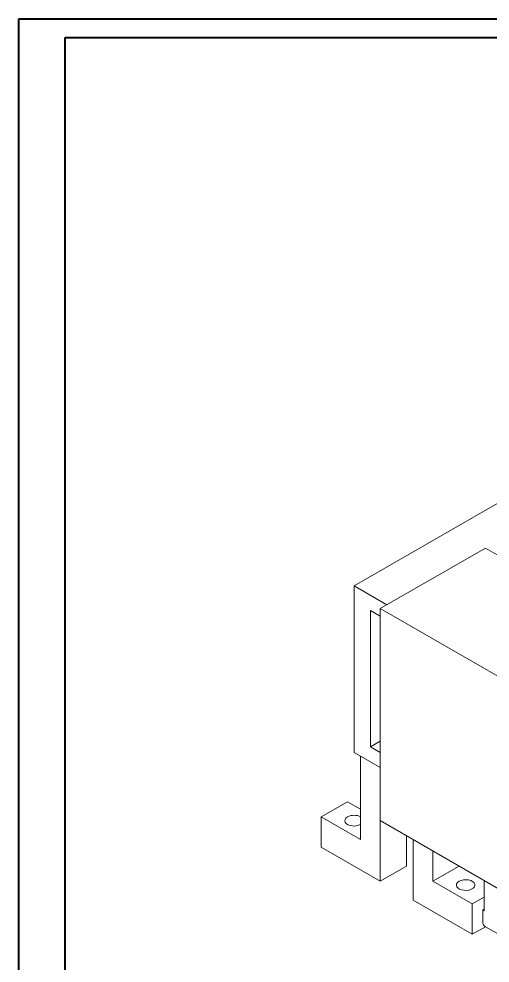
# Model space of a CAD drawing. Header units: millimetres. Extents: x 0 to 119, y 0 to 84.
# Drawn here: x 0 to 25.4, y 33.2 to 84.1 of the extents above; entities that cross this region are included whole.
import ezdxf

# ---------------------------------------------------------------- set-up
doc = ezdxf.new("R2010")
doc.units = ezdxf.units.MM

msp = doc.modelspace()

# ---------------------------------------------------------------- linework, layer by layer
at = {"color": 7, "linetype": 'Continuous', "lineweight": 40}
for p, q in [((0.008, 0.021), (0.008, 84.121)), ((0.008, 84.121), (118.908, 84.121)), ((2.508, 1.021), (2.508, 83.121)), ((2.508, 83.121), (117.908, 83.121))]:
    msp.add_line(p, q, dxfattribs=at)
at = {"color": 7, "linetype": 'Continuous', "lineweight": 15}
for p, q in [((29.547, 60.189), (18.058, 53.557)), ((25.129, 55.598), (19.473, 52.333)), ((25.129, 55.598), (33.261, 50.904)), ((18.058, 53.557), (19.826, 52.537)), ((18.058, 53.557), (18.058, 44.575)), ((18.942, 52.23), (19.473, 51.924)), ((18.942, 44.881), (18.942, 52.23)), ((19.473, 52.333), (27.604, 47.638)), ((19.473, 40.901), (19.473, 52.333)), ((19.473, 45.187), (18.942, 44.881)), ((18.942, 44.881), (19.473, 44.575)), ((18.058, 44.575), (19.473, 43.759)), ((18.412, 44.371), (18.412, 39.88)), ((16.291, 41.104), (17.705, 41.921)), ((18.412, 41.513), (17.705, 41.921)), ((16.291, 41.104), (16.291, 39.471)), ((18.412, 39.88), (16.291, 41.104)), ((27.604, 36.207), (19.473, 40.901)), ((19.473, 37.635), (19.473, 40.901)), ((20.887, 38.451), (20.887, 40.085)), ((21.24, 39.881), (21.24, 36.614)), ((16.291, 39.471), (19.473, 37.635)), ((22.301, 37.635), (22.301, 39.268)), ((19.473, 37.635), (20.887, 38.451)), ((22.301, 37.635), (23.715, 38.451)), ((23.715, 38.451), (23.715, 38.452)), ((25.059, 37.676), (23.715, 38.451)), ((25.059, 36.043), (25.059, 37.676)), ((24.422, 36.41), (22.301, 37.635)), ((24.422, 36.41), (25.059, 36.778)), ((21.24, 36.614), (24.422, 34.777)), ((24.422, 34.777), (24.422, 36.41)), ((25.059, 36.125), (24.988, 36.084)), ((24.988, 36.084), (24.988, 35.431)), ((24.988, 36.084), (25.059, 36.043)), ((24.422, 34.777), (25.13, 35.185)), ((25.129, 35.186), (25.872, 34.757))]:
    msp.add_line(p, q, dxfattribs=at)
at = {"color": 7, "linetype": 'Continuous', "lineweight": 15, "flags": 128}
for points in [[(17.705, 41.104), (17.623, 41.042), (17.573, 40.969), (17.559, 40.891), (17.582, 40.813), (17.64, 40.742), (17.73, 40.683), (17.844, 40.64), (17.973, 40.616), (18.109, 40.613), (18.242, 40.632), (18.36, 40.67), (18.412, 40.696)], [(23.715, 37.635), (23.633, 37.572), (23.583, 37.499), (23.569, 37.421), (23.592, 37.343), (23.651, 37.272), (23.74, 37.213), (23.854, 37.17), (23.984, 37.146), (24.12, 37.144), (24.252, 37.162), (24.371, 37.201), (24.467, 37.256), (24.534, 37.325), (24.566, 37.401), (24.561, 37.48), (24.52, 37.555), (24.446, 37.62), (24.343, 37.672), (24.22, 37.706), (24.086, 37.719), (23.95, 37.711), (23.824, 37.682), (23.715, 37.635)]]:
    msp.add_lwpolyline(points, dxfattribs=at)
at = {"color": 7, "linetype": 'Continuous', "lineweight": 15}
for centre, radius, start, end in [((18.058, 40.436), 0.757, 62.1389, 117.861), ((25.295, 35.445), 0.307, 182.6053, 237.3944)]:
    msp.add_arc(centre, radius, start, end, dxfattribs=at)

doc.saveas('drawing.dxf')
